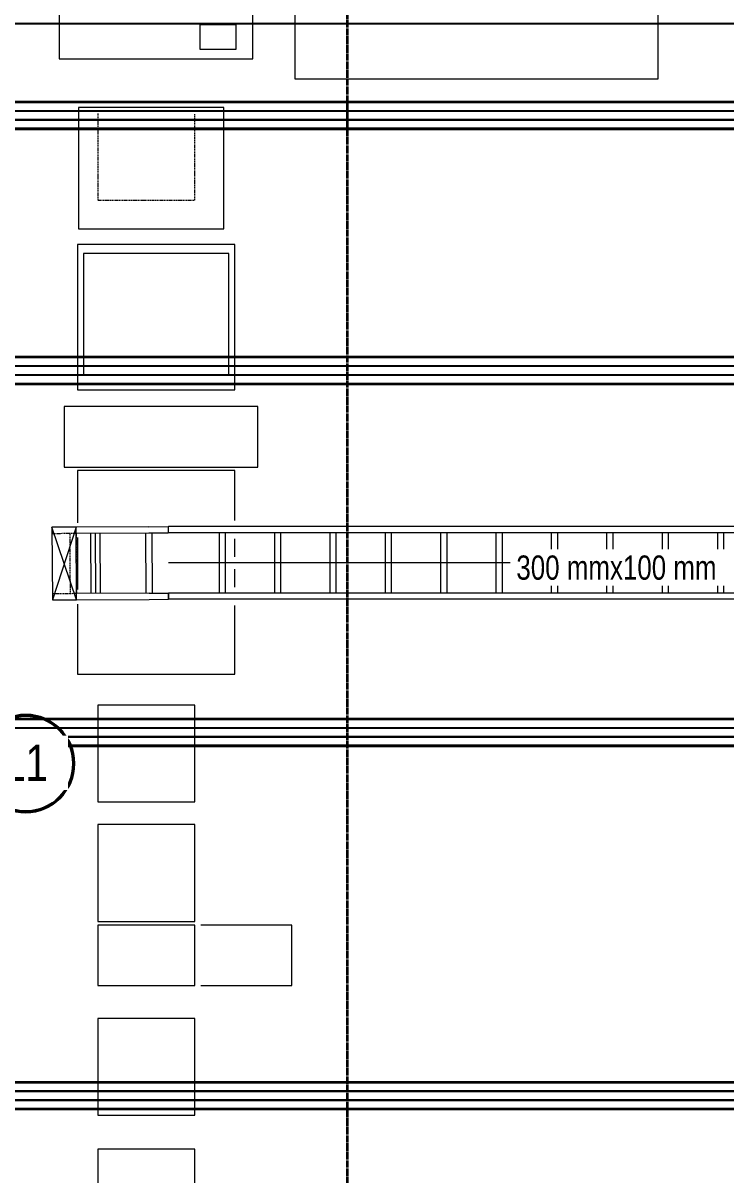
# Model space of a CAD drawing. Header units: centimetres. Extents: x -1906 to 5208, y -261 to 2955.
# Drawn here: x -1570.9 to -1280.7, y 1692.4 to 2167.7 of the extents above; entities that cross this region are included whole.
import ezdxf

# ---------------------------------------------------------------- set-up
doc = ezdxf.new("R2010")
doc.units = ezdxf.units.CM
for name, pattern in [('_Overhead', [0.47625, 0.3175, -0.15875]), ('Basculante', [0.396875, 0.238125, -0.15875]), ('Hidden', [0.714375, 0.47625, -0.238125])]:
    doc.linetypes.add(name, pattern=pattern)
doc.layers.add('A-DETL', color=7, linetype='Continuous', lineweight=18, true_color=0x00a600)
doc.layers.add('E-CABL-TRAY-ANNO', color=7, linetype='Continuous', lineweight=18, true_color=0x007f00)
for name, color, linetype, lineweight in [('A-DETL-HDLN', 7, 'Hidden', 18), ('A-GENM', 7, 'Continuous', 18), ('A-WALL', 7, 'Continuous', 18), ('A-WALL-PATT', 7, 'Continuous', 50), ('E-CABL-TRAY', 7, 'Continuous', 18), ('E-CABL-TRAY-CNTR', 7, 'Continuous', 18), ('E-CABL-TRAY-IDEN', 7, 'Continuous', 9), ('E-ELEC-EQPM', 7, 'Continuous', 18), ('E-LITE-EQPM', 7, 'Continuous', 18), ('E-LITE-EQPM-IDEN', 7, 'Continuous', 18), ('S-BEAM', 7, 'Continuous', 18)]:
    doc.layers.add(name, color=color, linetype=linetype, lineweight=lineweight)
doc.styles.add('Arial', font='arial.ttf', dxfattribs={"width": 0.8, "height": 15})
doc.styles.add('Century Gothic', font='GOTHIC.TTF', dxfattribs={"width": 0.8, "height": 10})

# ---------------------------------------------------------------- blocks, each defined once
blk = doc.blocks.new('Costanera Perfil Z - Parametrizado - h_22cm-1724022-N01 - Planta trazado tuberias refrig exist_ - detalle 1')
at = {"layer": 'S-BEAM', "color": 254, "true_color": 0xcccccc}
for p, q in [((-5.84, -2768.97), (-5.84, -4422.27)), ((-5.54, -2768.97), (-5.54, -4422.27)), ((-5.5, -4422.27), (-5.5, -2768.97)), ((-5.26, -2768.97), (-5.26, -4422.27)), ((1.67, -2768.97), (1.67, -4422.27)), ((2.01, -2768.97), (2.01, -4422.27)), ((-2.01, -2775.6), (-2.01, -3569.37)), ((-1.67, -2775.6), (-1.67, -3569.37)), ((5.26, -2775.6), (5.26, -3569.37)), ((5.5, -2775.6), (5.5, -3569.37)), ((5.54, -2775.6), (5.54, -3569.37)), ((5.84, -2775.6), (5.84, -3569.37))]:
    blk.add_line(p, q, dxfattribs=at)
blk = doc.blocks.new('Costanera Perfil Z - Parametrizado - h_22cm-1724225-N01 - Planta trazado tuberias refrig exist_ - detalle 1')
at = {"layer": 'S-BEAM', "color": 254, "true_color": 0xcccccc}
for p, q in [((-5.84, -2766.13), (-5.84, -4401.91)), ((-5.54, -2766.13), (-5.54, -4401.91)), ((-5.5, -4401.91), (-5.5, -2766.13)), ((-5.26, -2766.13), (-5.26, -4401.91)), ((1.67, -2766.13), (1.67, -4401.91)), ((2.01, -2766.13), (2.01, -4401.91)), ((-2.01, -2772.76), (-2.01, -3566.53)), ((-1.67, -2772.76), (-1.67, -3566.53)), ((5.26, -2772.76), (5.26, -3566.53)), ((5.5, -2772.76), (5.5, -3566.53)), ((5.54, -2772.76), (5.54, -3566.53)), ((5.84, -2772.76), (5.84, -3566.53))]:
    blk.add_line(p, q, dxfattribs=at)
blk = doc.blocks.new('Costanera Perfil Z - Parametrizado - h_22cm-1724293-N01 - Planta trazado tuberias refrig exist_ - detalle 1')
at = {"layer": 'S-BEAM', "color": 254, "true_color": 0xcccccc}
for p, q in [((-5.84, -2767.55), (-5.84, -4403.33)), ((-5.54, -2767.55), (-5.54, -4403.33)), ((-5.5, -4403.33), (-5.5, -2767.55)), ((-5.26, -2767.55), (-5.26, -4403.33)), ((1.67, -2767.55), (1.67, -4403.33)), ((2.01, -2767.55), (2.01, -4403.33)), ((-2.01, -2774.18), (-2.01, -3567.95)), ((-1.67, -2774.18), (-1.67, -3567.95)), ((5.26, -2774.18), (5.26, -3567.95)), ((5.5, -2774.18), (5.5, -3567.95)), ((5.54, -2774.18), (5.54, -3567.95)), ((5.84, -2774.18), (5.84, -3567.95))]:
    blk.add_line(p, q, dxfattribs=at)
blk = doc.blocks.new('Costanera Perfil Z - Parametrizado - h_22cm-V8-N01 - Planta trazado tuberias refrig exist_ - detalle 1')
at = {"layer": 'S-BEAM', "color": 254, "true_color": 0xcccccc}
for p, q in [((-5.84, -2767.55), (-5.84, -4403.33)), ((-5.54, -2767.55), (-5.54, -4403.33)), ((-5.5, -4403.33), (-5.5, -2767.55)), ((-5.26, -2767.55), (-5.26, -4403.33)), ((1.67, -2767.55), (1.67, -4403.33)), ((2.01, -2767.55), (2.01, -4403.33)), ((5.54, -2767.55), (5.54, -4403.33)), ((5.84, -2767.55), (5.84, -4403.33)), ((-2.01, -2774.18), (-2.01, -3567.95)), ((-1.67, -2774.18), (-1.67, -3567.95)), ((5.26, -2774.18), (5.26, -3567.95)), ((5.5, -2774.18), (5.5, -3567.95))]:
    blk.add_line(p, q, dxfattribs=at)
blk = doc.blocks.new('PQ_RVR_EST-01_ZZ_ZZ_MO_T_A_rvt-1-N01 - Planta trazado tuberias refrig exist_ - detalle 1')
at = {"layer": 'S-BEAM', "color": 254, "linetype": '_Overhead', "lineweight": 18, "true_color": 0xd4d4d4, "rotation": 89.99999999999964}
for name, p in [('Costanera Perfil Z - Parametrizado - h_22cm-V8-N01 - Planta trazado tuberias refrig exist_ - detalle 1', (-4515.13, 2129.67)), ('Costanera Perfil Z - Parametrizado - h_22cm-1724293-N01 - Planta trazado tuberias refrig exist_ - detalle 1', (-4515.13, 2024.39)), ('Costanera Perfil Z - Parametrizado - h_22cm-1724225-N01 - Planta trazado tuberias refrig exist_ - detalle 1', (-4513.71, 1875.07)), ('Costanera Perfil Z - Parametrizado - h_22cm-1724022-N01 - Planta trazado tuberias refrig exist_ - detalle 1', (-4516.54, 1725.16))]:
    blk.add_blockref(name, p, dxfattribs=at)
blk = doc.blocks.new('RVR-PQ-Canal ALL-Basado en cara - 100 x 150 x Sin camara-1843944-N01 - Planta trazado tuberias refrig exist_ - detalle 1')
at = {"layer": 'A-GENM', "color": 253, "true_color": 0xaaaaaa}
for p, q in [((-187.09, 2166.96), (-202.09, 2166.96)), ((-202.09, 2166.96), (-202.09, 2156.96)), ((-187.09, 2156.96), (-187.09, 2166.96)), ((-202.09, 2156.96), (-187.09, 2156.96))]:
    blk.add_line(p, q, dxfattribs=at)
blk = doc.blocks.new('PQ_RVR_ARQ-01_ZZ_ZZ_MO_T_A_rvt-1-N01 - Planta trazado tuberias refrig exist_ - detalle 1')
at = {"layer": 'A-WALL-PATT', "lineweight": 18, "true_color": 0xdddddd}
h = blk.add_hatch(color=254, dxfattribs=at)
h.paths.add_polyline_path([(-118.93, 2167.46), (-118.93, 2167.96), (-484.65, 2167.96), (-484.65, 2167.46), (-170.32, 2167.46)])
h.paths.add_polyline_path([(-808.25, 2167.46), (-808.25, 2167.96), (-1098.85, 2167.96), (-1098.85, 2167.46), (-853.8, 2167.46)])
h.paths.add_polyline_path([(-1101.39, 2167.46), (-1101.39, 2167.96), (-1126.31, 2167.96), (-1126.31, 2167.46), (-1116.68, 2167.46)])
h.paths.add_polyline_path([(-1128.85, 2167.46), (-1128.85, 2167.96), (-1308.74, 2167.96), (-1308.74, 2167.46)])
h.paths.add_polyline_path([(-1458.74, 2167.46), (-1458.74, 2167.96), (-1476.02, 2167.96), (-1476.02, 2167.46)])
h.paths.add_polyline_path([(-1556.02, 2167.46), (-1556.02, 2167.96), (-1679.32, 2167.96), (-1679.32, 2167.46), (-1589.85, 2167.46)])
h.paths.add_polyline_path([(-1729.32, 2167.46), (-1729.32, 2167.96), (-1747.58, 2167.96), (-1747.58, 2167.46)])
h.paths.add_polyline_path([(-1726.78, 2167.46), (-1720.82, 2167.46), (-1720.82, 2167.96), (-1726.78, 2167.96)])
h.paths.add_polyline_path([(-1718.28, 2167.46), (-1693.36, 2167.46), (-1693.36, 2167.96), (-1718.28, 2167.96)])
h.paths.add_polyline_path([(-1690.82, 2167.46), (-1681.86, 2167.46), (-1681.86, 2167.96), (-1690.82, 2167.96), (-1690.82, 2167.6)])
at = {"layer": 'A-WALL', "color": 253, "lineweight": 25, "true_color": 0xaaaaaa}
blk.add_line((-1747.58, 2167.46), (-118.93, 2167.46), dxfattribs=at)
at = {"layer": 'A-GENM', "color": 254, "lineweight": 18, "true_color": 0xd4d4d4}
blk.add_blockref('RVR-PQ-Canal ALL-Basado en cara - 100 x 150 x Sin camara-1843944-N01 - Planta trazado tuberias refrig exist_ - detalle 1', (-1295.8, 0), dxfattribs=at)
blk = doc.blocks.new('RVR-PQ-Caja para elemento elect - 400x400x1350-1663041-N01 - Planta trazado tuberias refrig exist_ - detalle 1')
at = {"layer": 'E-ELEC-EQPM'}
for p, q in [((20, 40), (-20, 40)), ((-20, 40), (-20, 0)), ((20, 0), (20, 40)), ((-20, 0), (20, 0))]:
    blk.add_line(p, q, dxfattribs=at)
blk = doc.blocks.new('RVR-PQ-Caja para elemento elect - 400x400x2000-1662652-N01 - Planta trazado tuberias refrig exist_ - detalle 1')
at = {"layer": 'E-ELEC-EQPM'}
for p, q in [((20, 0), (-20, 0)), ((-20, 0), (-20, -40)), ((20, -40), (20, 0)), ((-20, -40), (20, -40))]:
    blk.add_line(p, q, dxfattribs=at)
blk = doc.blocks.new('RVR-PQ-Caja para elemento elect - 400x400x600-1663322-N01 - Planta trazado tuberias refrig exist_ - detalle 1')
at = {"layer": 'E-ELEC-EQPM'}
for p, q in [((20, 0), (-20, 0)), ((-20, 0), (-20, -40)), ((20, -40), (20, 0)), ((-20, -40), (20, -40))]:
    blk.add_line(p, q, dxfattribs=at)
blk = doc.blocks.new('RVR-PQ-Caja para elemento elect - 400x400x600-1663344-N01 - Planta trazado tuberias refrig exist_ - detalle 1')
at = {"layer": 'E-ELEC-EQPM'}
for p, q in [((20, 40), (-20, 40)), ((-20, 40), (-20, 0)), ((20, 0), (20, 40)), ((-20, 0), (20, 0))]:
    blk.add_line(p, q, dxfattribs=at)
blk = doc.blocks.new('RVR-PQ-Caja para elemento elect - 250x400x500-1663298-N01 - Planta trazado tuberias refrig exist_ - detalle 1')
at = {"layer": 'E-ELEC-EQPM'}
for p, q in [((12.5, 40), (-12.5, 40)), ((-12.5, 40), (-12.5, 0)), ((12.5, 0), (12.5, 40)), ((-12.5, 0), (12.5, 0))]:
    blk.add_line(p, q, dxfattribs=at)
blk = doc.blocks.new('RVR-PQ-Caja para elemento elect - 250x400x500-1663288-N01 - Planta trazado tuberias refrig exist_ - detalle 1')
at = {"layer": 'E-ELEC-EQPM'}
for p, q in [((-12.5, -2.5), (-12.5, -40)), ((12.5, -40), (12.5, -2.5)), ((-12.5, -40), (12.5, -40))]:
    blk.add_line(p, q, dxfattribs=at)
blk = doc.blocks.new('RVR-PQ-Caja para elemento elect - 840x1000x2100-1663389-N01 - Planta trazado tuberias refrig exist_ - detalle 1')
at = {"layer": 'E-ELEC-EQPM'}
for p, q in [((-21.33, 0), (-42, 0)), ((-42, 0), (-42, -65)), ((-6.33, 0), (-13.79, 0)), ((6.13, 0), (-1.33, 0)), ((42, 0), (13.67, 0)), ((42, -65), (42, 0)), ((-42, -65), (-20.39, -65)), ((-14.32, -65), (7.07, -65)), ((13.14, -65), (42, -65))]:
    blk.add_line(p, q, dxfattribs=at)
blk = doc.blocks.new('RVR-PQ-Caja para elemento elect - 500x600x400-1663515-N01 - Planta trazado tuberias refrig exist_ - detalle 1')
at = {"layer": 'E-ELEC-EQPM'}
for p, q in [((25, 60), (-25, 60)), ((-25, 60), (-25, 0)), ((25, 0), (25, 60)), ((-25, 0), (25, 0))]:
    blk.add_line(p, q, dxfattribs=at)
blk = doc.blocks.new('RVR-PQ-Caja para elemento elect - 600x400x600-1663893-N01 - Planta trazado tuberias refrig exist_ - detalle 1')
at = {"layer": 'E-ELEC-EQPM'}
for p, q in [((30, 65), (-30, 65)), ((-30, 65), (-30, 0)), ((30, 0), (30, 65)), ((-30, 0), (30, 0))]:
    blk.add_line(p, q, dxfattribs=at)
blk = doc.blocks.new('RVR-PQ-Caja para elemento elect - 250x800x900-1664059-N01 - Planta trazado tuberias refrig exist_ - detalle 1')
at = {"layer": 'E-ELEC-EQPM'}
for p, q in [((12.5, 80), (-12.5, 80)), ((-12.5, 80), (-12.5, 0)), ((12.5, 0), (12.5, 80)), ((-12.5, 0), (12.5, 0))]:
    blk.add_line(p, q, dxfattribs=at)
blk = doc.blocks.new('RVR-PQ-Caja para elemento elect - 600x1250x1500-1735892-N01 - Planta trazado tuberias refrig exist_ - detalle 1')
at = {"layer": 'E-ELEC-EQPM'}
for p, q in [((30, 0), (-30, 0)), ((-30, 0), (-30, -150)), ((30, -150), (30, 0)), ((-30, -150), (30, -150))]:
    blk.add_line(p, q, dxfattribs=at)
blk = doc.blocks.new('Lighting-Pendant-Vibia-NOTRH-5662 - Standard-V60-N01 - Planta trazado tuberias refrig exist_ - detalle 1')
at = {"layer": 'E-LITE-EQPM', "color": 30, "lineweight": 35, "true_color": 0xff8000}
for radius, start, end in [(20, 0, 180), (19.7, 0, 180), (7.28, 0, 180), (4.5, 0, 180), (4.5, 0, 180), (20, 180, 0), (19.7, 180, 0), (7.28, 180, 0), (4.5, 180, 0), (4.5, 180, 0)]:
    blk.add_arc((0, 0), radius, start, end, dxfattribs=at)
blk = doc.blocks.new('EPC_Curva 90_ Exterior - Curva 90_ Exterior-V28-N01 - Planta trazado tuberias refrig exist_ - detalle 1')
at = {"layer": 'A-DETL-HDLN'}
for p, q in [((-1549.04, 1959.71), (-1558.99, 1959.66)), ((-1558.99, 1959.66), (-1558.97, 1957.12)), ((-1558.97, 1957.12), (-1549.03, 1957.17)), ((-1551.38, 1932.24), (-1551.51, 1957.16)), ((-1548.97, 1957.17), (-1548.84, 1932.25)), ((-1548.89, 1932.25), (-1558.84, 1932.2)), ((-1558.84, 1932.2), (-1558.83, 1929.66)), ((-1558.83, 1929.66), (-1548.88, 1929.71))]:
    blk.add_line(p, q, dxfattribs=at)
at = {"layer": 'E-CABL-TRAY'}
for p, q in [((-1518.99, 1959.87), (-1549.04, 1959.71)), ((-1518.99, 1959.87), (-1510.99, 1959.92)), ((-1510.99, 1959.92), (-1510.97, 1957.38)), ((-1549.02, 1957.17), (-1518.97, 1957.33)), ((-1542.75, 1932.29), (-1542.88, 1957.21)), ((-1540.95, 1932.3), (-1541.08, 1957.22)), ((-1539.29, 1957.23), (-1539.15, 1932.31)), ((-1520.11, 1932.41), (-1520.24, 1957.33)), ((-1518.97, 1957.33), (-1510.97, 1957.38)), ((-1517.7, 1957.34), (-1517.57, 1932.42)), ((-1518.84, 1932.41), (-1548.89, 1932.25)), ((-1518.84, 1932.41), (-1510.84, 1932.46)), ((-1518.83, 1929.87), (-1510.83, 1929.92)), ((-1510.84, 1932.46), (-1510.83, 1929.92)), ((-1548.88, 1929.71), (-1518.83, 1929.87))]:
    blk.add_line(p, q, dxfattribs=at)
blk = doc.blocks.new('RVR-PQ-Caja para elemento elect - 400x400x600-V67-N01 - Planta trazado tuberias refrig exist_ - detalle 1')
at = {"layer": 'A-DETL-HDLN'}
for p, q in [((15.67, 40), (-20, 40)), ((-20, 40), (-20, 0)), ((-20, 0), (15.67, 0))]:
    blk.add_line(p, q, dxfattribs=at)

msp = doc.modelspace()

# ---------------------------------------------------------------- linework, layer by layer
at = {"layer": 'A-DETL', "color": 1, "linetype": 'Basculante', "lineweight": 35, "true_color": 0xff0000}
msp.add_line((-1437.14, 2254.82), (-1437.14, 618.53), dxfattribs=at)
at = {"layer": 'E-CABL-TRAY'}
for p, q in [((-1510.91, 1957.38), (-1510.91, 1959.92)), ((-1131.35, 1959.92), (-1510.91, 1959.92)), ((-1131.35, 1957.38), (-1510.91, 1957.38)), ((-1490.02, 1957.38), (-1490.02, 1932.46)), ((-1487.48, 1957.38), (-1487.48, 1932.46)), ((-1467.16, 1957.38), (-1467.16, 1932.46)), ((-1464.62, 1957.38), (-1464.62, 1932.46)), ((-1444.3, 1957.38), (-1444.3, 1932.46)), ((-1441.76, 1957.38), (-1441.76, 1932.46)), ((-1421.44, 1957.38), (-1421.44, 1932.46)), ((-1418.9, 1957.38), (-1418.9, 1932.46)), ((-1398.58, 1957.38), (-1398.58, 1932.46)), ((-1396.04, 1957.38), (-1396.04, 1932.46)), ((-1375.72, 1957.38), (-1375.72, 1932.46)), ((-1373.18, 1957.38), (-1373.18, 1932.46)), ((-1352.86, 1957.38), (-1352.86, 1932.46)), ((-1350.32, 1957.38), (-1350.32, 1932.46)), ((-1330, 1957.38), (-1330, 1932.46)), ((-1327.46, 1957.38), (-1327.46, 1932.46)), ((-1307.14, 1957.38), (-1307.14, 1932.46)), ((-1304.6, 1957.38), (-1304.6, 1932.46)), ((-1284.28, 1957.38), (-1284.28, 1932.46)), ((-1281.74, 1957.38), (-1281.74, 1932.46)), ((-1510.91, 1929.92), (-1510.91, 1932.46)), ((-1131.35, 1932.46), (-1510.91, 1932.46)), ((-1131.35, 1929.92), (-1510.91, 1929.92))]:
    msp.add_line(p, q, dxfattribs=at)
at = {"layer": 'E-CABL-TRAY-ANNO'}
for p, q in [((-1548.99, 1959.71), (-1558.99, 1959.66)), ((-1548.83, 1929.71), (-1558.99, 1959.66)), ((-1558.99, 1959.66), (-1558.83, 1929.66)), ((-1548.99, 1959.71), (-1558.83, 1929.66)), ((-1548.83, 1929.71), (-1548.99, 1959.71)), ((-1558.83, 1929.66), (-1548.83, 1929.71))]:
    msp.add_line(p, q, dxfattribs=at)
at = {"layer": 'E-CABL-TRAY-CNTR'}
msp.add_line((-1131.35, 1944.92), (-1510.91, 1944.92), dxfattribs=at)

# ---------------------------------------------------------------- block references
at = {"lineweight": 5}
for name in ['PQ_RVR_ARQ-01_ZZ_ZZ_MO_T_A_rvt-1-N01 - Planta trazado tuberias refrig exist_ - detalle 1', 'PQ_RVR_EST-01_ZZ_ZZ_MO_T_A_rvt-1-N01 - Planta trazado tuberias refrig exist_ - detalle 1']:
    msp.add_blockref(name, (0, 0), dxfattribs=at)
at = {"layer": 'A-DETL-HDLN', "rotation": 90.00000000000014}
msp.add_blockref('RVR-PQ-Caja para elemento elect - 400x400x600-V67-N01 - Planta trazado tuberias refrig exist_ - detalle 1', (-1500.02, 2114.67), dxfattribs=at)
at = {"layer": 'A-DETL-HDLN'}
msp.add_blockref('EPC_Curva 90_ Exterior - Curva 90_ Exterior-V28-N01 - Planta trazado tuberias refrig exist_ - detalle 1', (0, 0), dxfattribs=at)
at = {"layer": 'E-ELEC-EQPM'}
for name, p, rotation in [('RVR-PQ-Caja para elemento elect - 600x1250x1500-1735892-N01 - Planta trazado tuberias refrig exist_ - detalle 1', (-1308.74, 2174.7), 269.9999999999993), ('RVR-PQ-Caja para elemento elect - 250x800x900-1664059-N01 - Planta trazado tuberias refrig exist_ - detalle 1', (-1476.02, 2165.48), 90.00000000000014), ('RVR-PQ-Caja para elemento elect - 500x600x400-1663515-N01 - Planta trazado tuberias refrig exist_ - detalle 1', (-1488.02, 2107.84), 90.00000000000014), ('RVR-PQ-Caja para elemento elect - 600x400x600-1663893-N01 - Planta trazado tuberias refrig exist_ - detalle 1', (-1483.52, 2046.3), 90.00000000000014), ('RVR-PQ-Caja para elemento elect - 500x600x400-1663515-N01 - Planta trazado tuberias refrig exist_ - detalle 1', (-1486.02, 2047.58), 90.00000000000014), ('RVR-PQ-Caja para elemento elect - 250x800x900-1664059-N01 - Planta trazado tuberias refrig exist_ - detalle 1', (-1474.02, 1997.01), 90.00000000000014), ('RVR-PQ-Caja para elemento elect - 840x1000x2100-1663389-N01 - Planta trazado tuberias refrig exist_ - detalle 1', (-1483.52, 1941.09), 269.9999999999997), ('RVR-PQ-Caja para elemento elect - 400x400x2000-1662652-N01 - Planta trazado tuberias refrig exist_ - detalle 1', (-1500.02, 1866.28), 269.9999999999997), ('RVR-PQ-Caja para elemento elect - 400x400x600-1663344-N01 - Planta trazado tuberias refrig exist_ - detalle 1', (-1500.02, 1817), 90.00000000000014), ('RVR-PQ-Caja para elemento elect - 250x400x500-1663298-N01 - Planta trazado tuberias refrig exist_ - detalle 1', (-1500.02, 1783), 90.00000000000014), ('RVR-PQ-Caja para elemento elect - 250x400x500-1663288-N01 - Planta trazado tuberias refrig exist_ - detalle 1', (-1500.02, 1783), 90.00000000000014), ('RVR-PQ-Caja para elemento elect - 400x400x600-1663322-N01 - Planta trazado tuberias refrig exist_ - detalle 1', (-1500.02, 1737), 269.9999999999997), ('RVR-PQ-Caja para elemento elect - 400x400x1350-1663041-N01 - Planta trazado tuberias refrig exist_ - detalle 1', (-1500.02, 1683), 90.00000000000014)]:
    msp.add_blockref(name, p, dxfattribs=dict(at, rotation=rotation))
at = {"layer": 'E-LITE-EQPM', "color": 30, "lineweight": 35, "true_color": 0xff8000}
msp.add_blockref('Lighting-Pendant-Vibia-NOTRH-5662 - Standard-V60-N01 - Planta trazado tuberias refrig exist_ - detalle 1', (-1569.81, 1862.14), dxfattribs=at)

# ---------------------------------------------------------------- next in the draw order: texts
at = {"layer": 'E-CABL-TRAY-IDEN', "insert": (-1367.28, 1948), "char_height": 10, "width": 113.1983, "attachment_point": 1, "rotation": 359.9998, "style": 'Century Gothic', "bg_fill": 3, "box_fill_scale": 1.25, "bg_fill_color": 256, "bg_fill_true_color": 13158600, "bg_fill_transparency": 0}
msp.add_mtext('300 mmx100 mm', dxfattribs=at)
at = {"layer": 'E-LITE-EQPM-IDEN', "lineweight": 9, "insert": (-1579.28, 1869.94), "char_height": 15, "width": 23.0886, "attachment_point": 1, "style": 'Arial', "bg_fill": 3, "box_fill_scale": 1.25, "bg_fill_color": 256, "bg_fill_true_color": 13158600, "bg_fill_transparency": 0}
msp.add_mtext('L1', dxfattribs=at)

doc.saveas('drawing.dxf')
